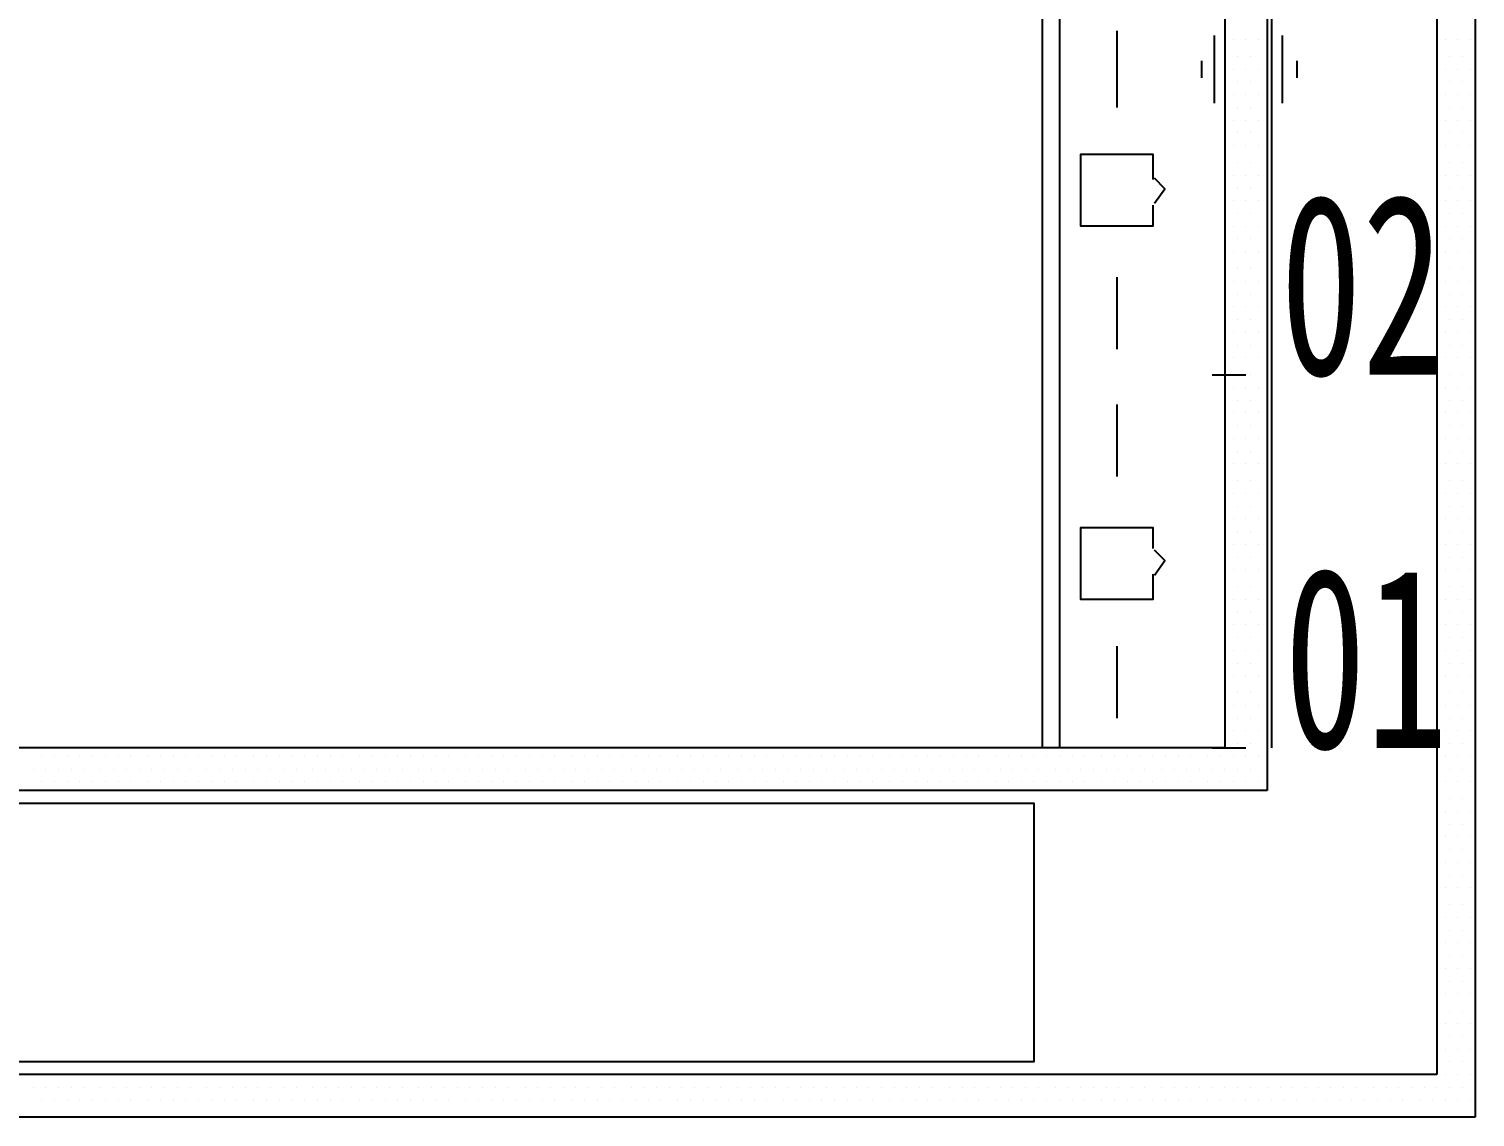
# Model space of a CAD drawing. Header units: metres. Extents: x 17 to 1264, y 17 to 859.
# Drawn here: x 281.23 to 330.33, y 86.11 to 123.05 of the extents above; entities that cross this region are included whole.
import ezdxf

# ---------------------------------------------------------------- set-up
doc = ezdxf.new("R2010")
doc.units = ezdxf.units.M
for name, color, linetype in [('LINES', 7, 'Continuous'), ('POLYLINES', 4, 'Continuous'), ('RECTS', 7, 'Continuous'), ('TEXTS', 3, 'Continuous')]:
    doc.layers.add(name, color=color, linetype=linetype)

msp = doc.modelspace()

# ---------------------------------------------------------------- linework, layer by layer
at = {"layer": 'LINES'}
for p, q in [((315.64, 98.64), (315.64, 693.94)), ((318.16, 122.98), (318.16, 120.38)), ((321.47, 122.83), (321.47, 120.53)), ((323.78, 122.83), (323.78, 120.53)), ((322.12, 122.69), (322.12, 122.69)), ((322.55, 122.69), (322.55, 122.69)), ((322.99, 122.69), (322.99, 122.69)), ((329.32, 122.69), (329.32, 122.69)), ((329.75, 122.69), (329.75, 122.69)), ((330.19, 122.69), (330.19, 122.69)), ((321.04, 121.97), (321.04, 121.39)), ((322.27, 122.11), (322.27, 122.11)), ((322.7, 122.11), (322.7, 122.11)), ((323.27, 122.11), (323.27, 122.11)), ((324.28, 121.97), (324.28, 121.39)), ((329.03, 122.11), (329.03, 122.11)), ((329.47, 122.11), (329.47, 122.11)), ((329.9, 122.11), (329.9, 122.11)), ((322.12, 121.68), (322.12, 121.68)), ((322.55, 121.68), (322.55, 121.68)), ((322.99, 121.68), (322.99, 121.68)), ((329.32, 121.68), (329.32, 121.68)), ((329.75, 121.68), (329.75, 121.68)), ((330.19, 121.68), (330.19, 121.68)), ((322.12, 120.82), (322.12, 120.82)), ((322.27, 121.25), (322.27, 121.25)), ((322.55, 120.82), (322.55, 120.82)), ((322.7, 121.25), (322.7, 121.25)), ((322.99, 120.82), (322.99, 120.82)), ((323.27, 121.25), (323.27, 121.25)), ((329.03, 121.25), (329.03, 121.25)), ((329.32, 120.82), (329.32, 120.82)), ((329.47, 121.25), (329.47, 121.25)), ((329.75, 120.82), (329.75, 120.82)), ((329.9, 121.25), (329.9, 121.25)), ((330.19, 120.82), (330.19, 120.82)), ((322.27, 120.38), (322.27, 120.38)), ((322.7, 120.38), (322.7, 120.38)), ((323.27, 120.38), (323.27, 120.38)), ((329.03, 120.38), (329.03, 120.38)), ((329.47, 120.38), (329.47, 120.38)), ((329.9, 120.38), (329.9, 120.38)), ((322.12, 119.95), (322.12, 119.95)), ((322.55, 119.95), (322.55, 119.95)), ((322.99, 119.95), (322.99, 119.95)), ((329.32, 119.95), (329.32, 119.95)), ((329.75, 119.95), (329.75, 119.95)), ((330.19, 119.95), (330.19, 119.95)), ((322.27, 119.52), (322.27, 119.52)), ((322.7, 119.52), (322.7, 119.52)), ((323.27, 119.52), (323.27, 119.52)), ((329.03, 119.52), (329.03, 119.52)), ((329.47, 119.52), (329.47, 119.52)), ((329.9, 119.52), (329.9, 119.52)), ((322.12, 119.09), (322.12, 119.09)), ((322.55, 119.09), (322.55, 119.09)), ((322.99, 119.09), (322.99, 119.09)), ((329.32, 119.09), (329.32, 119.09)), ((329.75, 119.09), (329.75, 119.09)), ((330.19, 119.09), (330.19, 119.09)), ((322.27, 118.51), (322.27, 118.51)), ((322.7, 118.51), (322.7, 118.51)), ((323.27, 118.51), (323.27, 118.51)), ((329.03, 118.51), (329.03, 118.51)), ((329.47, 118.51), (329.47, 118.51)), ((329.9, 118.51), (329.9, 118.51)), ((322.12, 118.08), (322.12, 118.08)), ((322.55, 118.08), (322.55, 118.08)), ((322.99, 118.08), (322.99, 118.08)), ((329.32, 118.08), (329.32, 118.08)), ((329.75, 118.08), (329.75, 118.08)), ((330.19, 118.08), (330.19, 118.08)), ((322.27, 117.65), (322.27, 117.65)), ((322.7, 117.65), (322.7, 117.65)), ((323.27, 117.65), (323.27, 117.65)), ((329.03, 117.65), (329.03, 117.65)), ((329.47, 117.65), (329.47, 117.65)), ((329.9, 117.65), (329.9, 117.65)), ((322.12, 117.22), (322.12, 117.22)), ((322.55, 117.22), (322.55, 117.22)), ((322.99, 117.22), (322.99, 117.22)), ((329.32, 117.22), (329.32, 117.22)), ((329.75, 117.22), (329.75, 117.22)), ((330.19, 117.22), (330.19, 117.22)), ((322.27, 116.78), (322.27, 116.78)), ((322.7, 116.78), (322.7, 116.78)), ((323.27, 116.78), (323.27, 116.78)), ((329.03, 116.78), (329.03, 116.78)), ((329.47, 116.78), (329.47, 116.78)), ((329.9, 116.78), (329.9, 116.78)), ((322.12, 116.35), (322.12, 116.35)), ((322.27, 115.92), (322.27, 115.92)), ((322.55, 116.35), (322.55, 116.35)), ((322.7, 115.92), (322.7, 115.92)), ((322.99, 116.35), (322.99, 116.35)), ((323.27, 115.92), (323.27, 115.92)), ((329.03, 115.92), (329.03, 115.92)), ((329.32, 116.35), (329.32, 116.35)), ((329.47, 115.92), (329.47, 115.92)), ((329.75, 116.35), (329.75, 116.35)), ((329.9, 115.92), (329.9, 115.92)), ((330.19, 116.35), (330.19, 116.35)), ((322.12, 115.49), (322.12, 115.49)), ((322.55, 115.49), (322.55, 115.49)), ((322.99, 115.49), (322.99, 115.49)), ((329.32, 115.49), (329.32, 115.49)), ((329.75, 115.49), (329.75, 115.49)), ((330.19, 115.49), (330.19, 115.49)), ((322.27, 114.91), (322.27, 114.91)), ((322.7, 114.91), (322.7, 114.91)), ((323.27, 114.91), (323.27, 114.91)), ((329.03, 114.91), (329.03, 114.91)), ((329.47, 114.91), (329.47, 114.91)), ((329.9, 114.91), (329.9, 114.91)), ((318.16, 114.62), (318.16, 112.18)), ((322.12, 114.48), (322.12, 114.48)), ((322.55, 114.48), (322.55, 114.48)), ((322.99, 114.48), (322.99, 114.48)), ((329.32, 114.48), (329.32, 114.48)), ((329.75, 114.48), (329.75, 114.48)), ((330.19, 114.48), (330.19, 114.48)), ((322.27, 114.05), (322.27, 114.05)), ((322.7, 114.05), (322.7, 114.05)), ((323.27, 114.05), (323.27, 114.05)), ((329.03, 114.05), (329.03, 114.05)), ((329.47, 114.05), (329.47, 114.05)), ((329.9, 114.05), (329.9, 114.05)), ((322.12, 113.62), (322.12, 113.62)), ((322.55, 113.62), (322.55, 113.62)), ((322.99, 113.62), (322.99, 113.62)), ((329.32, 113.62), (329.32, 113.62)), ((329.75, 113.62), (329.75, 113.62)), ((330.19, 113.62), (330.19, 113.62)), ((322.27, 113.18), (322.27, 113.18)), ((322.7, 113.18), (322.7, 113.18)), ((323.27, 113.18), (323.27, 113.18)), ((329.03, 113.18), (329.03, 113.18)), ((329.47, 113.18), (329.47, 113.18)), ((329.9, 113.18), (329.9, 113.18)), ((322.12, 112.75), (322.12, 112.75)), ((322.55, 112.75), (322.55, 112.75)), ((322.99, 112.75), (322.99, 112.75)), ((329.32, 112.75), (329.32, 112.75)), ((329.75, 112.75), (329.75, 112.75)), ((330.19, 112.75), (330.19, 112.75)), ((322.27, 112.32), (322.27, 112.32)), ((322.7, 112.32), (322.7, 112.32)), ((323.27, 112.32), (323.27, 112.32)), ((329.03, 112.32), (329.03, 112.32)), ((329.47, 112.32), (329.47, 112.32)), ((329.9, 112.32), (329.9, 112.32)), ((322.12, 111.89), (322.12, 111.89)), ((322.55, 111.89), (322.55, 111.89)), ((322.99, 111.89), (322.99, 111.89)), ((329.32, 111.89), (329.32, 111.89)), ((329.75, 111.89), (329.75, 111.89)), ((330.19, 111.89), (330.19, 111.89)), ((321.4, 111.31), (322.55, 111.31)), ((322.27, 111.31), (322.27, 111.31)), ((322.7, 111.31), (322.7, 111.31)), ((323.27, 111.31), (323.27, 111.31)), ((329.03, 111.31), (329.03, 111.31)), ((329.47, 111.31), (329.47, 111.31)), ((329.9, 111.31), (329.9, 111.31)), ((322.12, 110.88), (322.12, 110.88)), ((322.55, 110.88), (322.55, 110.88)), ((322.99, 110.88), (322.99, 110.88)), ((329.32, 110.88), (329.32, 110.88)), ((329.75, 110.88), (329.75, 110.88)), ((330.19, 110.88), (330.19, 110.88)), ((318.16, 110.3), (318.16, 107.86)), ((322.12, 110.02), (322.12, 110.02)), ((322.27, 110.45), (322.27, 110.45)), ((322.55, 110.02), (322.55, 110.02)), ((322.7, 110.45), (322.7, 110.45)), ((322.99, 110.02), (322.99, 110.02)), ((323.27, 110.45), (323.27, 110.45)), ((329.03, 110.45), (329.03, 110.45)), ((329.32, 110.02), (329.32, 110.02)), ((329.47, 110.45), (329.47, 110.45)), ((329.75, 110.02), (329.75, 110.02)), ((329.9, 110.45), (329.9, 110.45)), ((330.19, 110.02), (330.19, 110.02)), ((322.27, 109.58), (322.27, 109.58)), ((322.7, 109.58), (322.7, 109.58)), ((323.27, 109.58), (323.27, 109.58)), ((329.03, 109.58), (329.03, 109.58)), ((329.47, 109.58), (329.47, 109.58)), ((329.9, 109.58), (329.9, 109.58)), ((322.12, 109.15), (322.12, 109.15)), ((322.55, 109.15), (322.55, 109.15)), ((322.99, 109.15), (322.99, 109.15)), ((329.32, 109.15), (329.32, 109.15)), ((329.75, 109.15), (329.75, 109.15)), ((330.19, 109.15), (330.19, 109.15)), ((322.27, 108.72), (322.27, 108.72)), ((322.7, 108.72), (322.7, 108.72)), ((323.27, 108.72), (323.27, 108.72)), ((329.03, 108.72), (329.03, 108.72)), ((329.47, 108.72), (329.47, 108.72)), ((329.9, 108.72), (329.9, 108.72)), ((322.12, 108.29), (322.12, 108.29)), ((322.55, 108.29), (322.55, 108.29)), ((322.99, 108.29), (322.99, 108.29)), ((329.32, 108.29), (329.32, 108.29)), ((329.75, 108.29), (329.75, 108.29)), ((330.19, 108.29), (330.19, 108.29)), ((322.27, 107.71), (322.27, 107.71)), ((322.7, 107.71), (322.7, 107.71)), ((323.27, 107.71), (323.27, 107.71)), ((329.03, 107.71), (329.03, 107.71)), ((329.47, 107.71), (329.47, 107.71)), ((329.9, 107.71), (329.9, 107.71)), ((322.12, 107.28), (322.12, 107.28)), ((322.55, 107.28), (322.55, 107.28)), ((322.99, 107.28), (322.99, 107.28)), ((329.32, 107.28), (329.32, 107.28)), ((329.75, 107.28), (329.75, 107.28)), ((330.19, 107.28), (330.19, 107.28)), ((322.27, 106.85), (322.27, 106.85)), ((322.7, 106.85), (322.7, 106.85)), ((323.27, 106.85), (323.27, 106.85)), ((329.03, 106.85), (329.03, 106.85)), ((329.47, 106.85), (329.47, 106.85)), ((329.9, 106.85), (329.9, 106.85)), ((322.12, 106.42), (322.12, 106.42)), ((322.55, 106.42), (322.55, 106.42)), ((322.99, 106.42), (322.99, 106.42)), ((329.32, 106.42), (329.32, 106.42)), ((329.75, 106.42), (329.75, 106.42)), ((330.19, 106.42), (330.19, 106.42)), ((322.27, 105.98), (322.27, 105.98)), ((322.7, 105.98), (322.7, 105.98)), ((323.27, 105.98), (323.27, 105.98)), ((329.03, 105.98), (329.03, 105.98)), ((329.47, 105.98), (329.47, 105.98)), ((329.9, 105.98), (329.9, 105.98)), ((322.12, 105.55), (322.12, 105.55)), ((322.27, 105.12), (322.27, 105.12)), ((322.55, 105.55), (322.55, 105.55)), ((322.7, 105.12), (322.7, 105.12)), ((322.99, 105.55), (322.99, 105.55)), ((323.27, 105.12), (323.27, 105.12)), ((329.03, 105.12), (329.03, 105.12)), ((329.32, 105.55), (329.32, 105.55)), ((329.47, 105.12), (329.47, 105.12)), ((329.75, 105.55), (329.75, 105.55)), ((329.9, 105.12), (329.9, 105.12)), ((330.19, 105.55), (330.19, 105.55)), ((322.12, 104.69), (322.12, 104.69)), ((322.55, 104.69), (322.55, 104.69)), ((322.99, 104.69), (322.99, 104.69)), ((329.32, 104.69), (329.32, 104.69)), ((329.75, 104.69), (329.75, 104.69)), ((330.19, 104.69), (330.19, 104.69)), ((322.27, 104.11), (322.27, 104.11)), ((322.7, 104.11), (322.7, 104.11)), ((323.27, 104.11), (323.27, 104.11)), ((329.03, 104.11), (329.03, 104.11)), ((329.47, 104.11), (329.47, 104.11)), ((329.9, 104.11), (329.9, 104.11)), ((322.12, 103.68), (322.12, 103.68)), ((322.55, 103.68), (322.55, 103.68)), ((322.99, 103.68), (322.99, 103.68)), ((329.32, 103.68), (329.32, 103.68)), ((329.75, 103.68), (329.75, 103.68)), ((330.19, 103.68), (330.19, 103.68)), ((322.27, 103.25), (322.27, 103.25)), ((322.7, 103.25), (322.7, 103.25)), ((323.27, 103.25), (323.27, 103.25)), ((329.03, 103.25), (329.03, 103.25)), ((329.47, 103.25), (329.47, 103.25)), ((329.9, 103.25), (329.9, 103.25)), ((322.12, 102.82), (322.12, 102.82)), ((322.55, 102.82), (322.55, 102.82)), ((322.99, 102.82), (322.99, 102.82)), ((329.32, 102.82), (329.32, 102.82)), ((329.75, 102.82), (329.75, 102.82)), ((330.19, 102.82), (330.19, 102.82)), ((322.27, 102.38), (322.27, 102.38)), ((322.7, 102.38), (322.7, 102.38)), ((323.27, 102.38), (323.27, 102.38)), ((329.03, 102.38), (329.03, 102.38)), ((329.47, 102.38), (329.47, 102.38)), ((329.9, 102.38), (329.9, 102.38)), ((318.16, 102.1), (318.16, 99.65)), ((322.12, 101.95), (322.12, 101.95)), ((322.55, 101.95), (322.55, 101.95)), ((322.99, 101.95), (322.99, 101.95)), ((329.32, 101.95), (329.32, 101.95)), ((329.75, 101.95), (329.75, 101.95)), ((330.19, 101.95), (330.19, 101.95)), ((322.27, 101.52), (322.27, 101.52)), ((322.7, 101.52), (322.7, 101.52)), ((323.27, 101.52), (323.27, 101.52)), ((329.03, 101.52), (329.03, 101.52)), ((329.47, 101.52), (329.47, 101.52)), ((329.9, 101.52), (329.9, 101.52)), ((322.12, 101.09), (322.12, 101.09)), ((322.55, 101.09), (322.55, 101.09)), ((322.99, 101.09), (322.99, 101.09)), ((329.32, 101.09), (329.32, 101.09)), ((329.75, 101.09), (329.75, 101.09)), ((330.19, 101.09), (330.19, 101.09)), ((322.27, 100.51), (322.27, 100.51)), ((322.7, 100.51), (322.7, 100.51)), ((323.27, 100.51), (323.27, 100.51)), ((329.03, 100.51), (329.03, 100.51)), ((329.47, 100.51), (329.47, 100.51)), ((329.9, 100.51), (329.9, 100.51)), ((322.12, 100.08), (322.12, 100.08)), ((322.55, 100.08), (322.55, 100.08)), ((322.99, 100.08), (322.99, 100.08)), ((329.32, 100.08), (329.32, 100.08)), ((329.75, 100.08), (329.75, 100.08)), ((330.19, 100.08), (330.19, 100.08)), ((322.12, 99.22), (322.12, 99.22)), ((322.27, 99.65), (322.27, 99.65)), ((322.55, 99.22), (322.55, 99.22)), ((322.7, 99.65), (322.7, 99.65)), ((322.99, 99.22), (322.99, 99.22)), ((323.27, 99.65), (323.27, 99.65)), ((329.03, 99.65), (329.03, 99.65)), ((329.32, 99.22), (329.32, 99.22)), ((329.47, 99.65), (329.47, 99.65)), ((329.75, 99.22), (329.75, 99.22)), ((329.9, 99.65), (329.9, 99.65)), ((330.19, 99.22), (330.19, 99.22)), ((322.27, 98.78), (322.27, 98.78)), ((322.7, 98.78), (322.7, 98.78)), ((323.27, 98.78), (323.27, 98.78)), ((329.03, 98.78), (329.03, 98.78)), ((329.47, 98.78), (329.47, 98.78)), ((329.9, 98.78), (329.9, 98.78)), ((281.66, 98.35), (281.66, 98.35)), ((282.09, 98.35), (282.09, 98.35)), ((282.52, 98.35), (282.52, 98.35)), ((282.95, 98.35), (282.95, 98.35)), ((283.39, 98.35), (283.39, 98.35)), ((283.82, 98.35), (283.82, 98.35)), ((284.25, 98.35), (284.25, 98.35)), ((284.68, 98.35), (284.68, 98.35)), ((285.26, 98.35), (285.26, 98.35)), ((285.69, 98.35), (285.69, 98.35)), ((286.12, 98.35), (286.12, 98.35)), ((286.55, 98.35), (286.55, 98.35)), ((286.99, 98.35), (286.99, 98.35)), ((287.42, 98.35), (287.42, 98.35)), ((287.85, 98.35), (287.85, 98.35)), ((288.28, 98.35), (288.28, 98.35)), ((288.86, 98.35), (288.86, 98.35)), ((289.29, 98.35), (289.29, 98.35)), ((289.72, 98.35), (289.72, 98.35)), ((290.15, 98.35), (290.15, 98.35)), ((290.59, 98.35), (290.59, 98.35)), ((291.02, 98.35), (291.02, 98.35)), ((291.45, 98.35), (291.45, 98.35)), ((291.88, 98.35), (291.88, 98.35)), ((292.46, 98.35), (292.46, 98.35)), ((292.89, 98.35), (292.89, 98.35)), ((293.32, 98.35), (293.32, 98.35)), ((293.75, 98.35), (293.75, 98.35)), ((294.19, 98.35), (294.19, 98.35)), ((294.62, 98.35), (294.62, 98.35)), ((295.05, 98.35), (295.05, 98.35)), ((295.48, 98.35), (295.48, 98.35)), ((296.06, 98.35), (296.06, 98.35)), ((296.49, 98.35), (296.49, 98.35)), ((296.92, 98.35), (296.92, 98.35)), ((297.35, 98.35), (297.35, 98.35)), ((297.79, 98.35), (297.79, 98.35)), ((298.22, 98.35), (298.22, 98.35)), ((298.65, 98.35), (298.65, 98.35)), ((299.08, 98.35), (299.08, 98.35)), ((299.66, 98.35), (299.66, 98.35)), ((300.09, 98.35), (300.09, 98.35)), ((300.52, 98.35), (300.52, 98.35)), ((300.95, 98.35), (300.95, 98.35)), ((301.39, 98.35), (301.39, 98.35)), ((301.82, 98.35), (301.82, 98.35)), ((302.25, 98.35), (302.25, 98.35)), ((302.68, 98.35), (302.68, 98.35)), ((303.26, 98.35), (303.26, 98.35)), ((303.69, 98.35), (303.69, 98.35)), ((304.12, 98.35), (304.12, 98.35)), ((304.55, 98.35), (304.55, 98.35)), ((304.99, 98.35), (304.99, 98.35)), ((305.42, 98.35), (305.42, 98.35)), ((305.85, 98.35), (305.85, 98.35)), ((306.28, 98.35), (306.28, 98.35)), ((306.86, 98.35), (306.86, 98.35)), ((307.29, 98.35), (307.29, 98.35)), ((307.72, 98.35), (307.72, 98.35)), ((308.15, 98.35), (308.15, 98.35)), ((308.59, 98.35), (308.59, 98.35)), ((309.02, 98.35), (309.02, 98.35)), ((309.45, 98.35), (309.45, 98.35)), ((309.88, 98.35), (309.88, 98.35)), ((310.46, 98.35), (310.46, 98.35)), ((310.89, 98.35), (310.89, 98.35)), ((311.32, 98.35), (311.32, 98.35)), ((311.75, 98.35), (311.75, 98.35)), ((312.19, 98.35), (312.19, 98.35)), ((312.62, 98.35), (312.62, 98.35)), ((313.05, 98.35), (313.05, 98.35)), ((313.48, 98.35), (313.48, 98.35)), ((314.06, 98.35), (314.06, 98.35)), ((314.49, 98.35), (314.49, 98.35)), ((314.92, 98.35), (314.92, 98.35)), ((315.35, 98.35), (315.35, 98.35)), ((315.79, 98.35), (315.79, 98.35)), ((316.22, 98.35), (316.22, 98.35)), ((316.65, 98.35), (316.65, 98.35)), ((317.08, 98.35), (317.08, 98.35)), ((317.66, 98.35), (317.66, 98.35)), ((318.09, 98.35), (318.09, 98.35)), ((318.52, 98.35), (318.52, 98.35)), ((318.95, 98.35), (318.95, 98.35)), ((319.39, 98.35), (319.39, 98.35)), ((319.82, 98.35), (319.82, 98.35)), ((320.25, 98.35), (320.25, 98.35)), ((320.68, 98.35), (320.68, 98.35)), ((321.26, 98.35), (321.26, 98.35)), ((321.4, 98.64), (322.55, 98.64)), ((321.69, 98.35), (321.69, 98.35)), ((322.12, 98.35), (322.12, 98.35)), ((322.55, 98.35), (322.55, 98.35)), ((322.99, 98.35), (322.99, 98.35)), ((329.32, 98.35), (329.32, 98.35)), ((329.75, 98.35), (329.75, 98.35)), ((330.19, 98.35), (330.19, 98.35)), ((281.37, 97.92), (281.37, 97.92)), ((281.8, 97.92), (281.8, 97.92)), ((282.23, 97.92), (282.23, 97.92)), ((282.67, 97.92), (282.67, 97.92)), ((283.1, 97.92), (283.1, 97.92)), ((283.67, 97.92), (283.67, 97.92)), ((284.11, 97.92), (284.11, 97.92)), ((284.54, 97.92), (284.54, 97.92)), ((284.97, 97.92), (284.97, 97.92)), ((285.4, 97.92), (285.4, 97.92)), ((285.83, 97.92), (285.83, 97.92)), ((286.27, 97.92), (286.27, 97.92)), ((286.7, 97.92), (286.7, 97.92)), ((287.27, 97.92), (287.27, 97.92)), ((287.71, 97.92), (287.71, 97.92)), ((288.14, 97.92), (288.14, 97.92)), ((288.57, 97.92), (288.57, 97.92)), ((289, 97.92), (289, 97.92)), ((289.43, 97.92), (289.43, 97.92)), ((289.87, 97.92), (289.87, 97.92)), ((290.3, 97.92), (290.3, 97.92)), ((290.87, 97.92), (290.87, 97.92)), ((291.31, 97.92), (291.31, 97.92)), ((291.74, 97.92), (291.74, 97.92)), ((292.17, 97.92), (292.17, 97.92)), ((292.6, 97.92), (292.6, 97.92)), ((293.03, 97.92), (293.03, 97.92)), ((293.47, 97.92), (293.47, 97.92)), ((293.9, 97.92), (293.9, 97.92)), ((294.47, 97.92), (294.47, 97.92)), ((294.91, 97.92), (294.91, 97.92)), ((295.34, 97.92), (295.34, 97.92)), ((295.77, 97.92), (295.77, 97.92)), ((296.2, 97.92), (296.2, 97.92)), ((296.63, 97.92), (296.63, 97.92)), ((297.07, 97.92), (297.07, 97.92)), ((297.5, 97.92), (297.5, 97.92)), ((298.07, 97.92), (298.07, 97.92)), ((298.51, 97.92), (298.51, 97.92)), ((298.94, 97.92), (298.94, 97.92)), ((299.37, 97.92), (299.37, 97.92)), ((299.8, 97.92), (299.8, 97.92)), ((300.23, 97.92), (300.23, 97.92)), ((300.67, 97.92), (300.67, 97.92)), ((301.1, 97.92), (301.1, 97.92)), ((301.67, 97.92), (301.67, 97.92)), ((302.11, 97.92), (302.11, 97.92)), ((302.54, 97.92), (302.54, 97.92)), ((302.97, 97.92), (302.97, 97.92)), ((303.4, 97.92), (303.4, 97.92)), ((303.83, 97.92), (303.83, 97.92)), ((304.27, 97.92), (304.27, 97.92)), ((304.7, 97.92), (304.7, 97.92)), ((305.27, 97.92), (305.27, 97.92)), ((305.71, 97.92), (305.71, 97.92)), ((306.14, 97.92), (306.14, 97.92)), ((306.57, 97.92), (306.57, 97.92)), ((307, 97.92), (307, 97.92)), ((307.43, 97.92), (307.43, 97.92)), ((307.87, 97.92), (307.87, 97.92)), ((308.3, 97.92), (308.3, 97.92)), ((308.87, 97.92), (308.87, 97.92)), ((309.31, 97.92), (309.31, 97.92)), ((309.74, 97.92), (309.74, 97.92)), ((310.17, 97.92), (310.17, 97.92)), ((310.6, 97.92), (310.6, 97.92)), ((311.03, 97.92), (311.03, 97.92)), ((311.47, 97.92), (311.47, 97.92)), ((311.9, 97.92), (311.9, 97.92)), ((312.47, 97.92), (312.47, 97.92)), ((312.91, 97.92), (312.91, 97.92)), ((313.34, 97.92), (313.34, 97.92)), ((313.77, 97.92), (313.77, 97.92)), ((314.2, 97.92), (314.2, 97.92)), ((314.63, 97.92), (314.63, 97.92)), ((315.07, 97.92), (315.07, 97.92)), ((315.5, 97.92), (315.5, 97.92)), ((316.07, 97.92), (316.07, 97.92)), ((316.51, 97.92), (316.51, 97.92)), ((316.94, 97.92), (316.94, 97.92)), ((317.37, 97.92), (317.37, 97.92)), ((317.8, 97.92), (317.8, 97.92)), ((318.23, 97.92), (318.23, 97.92)), ((318.67, 97.92), (318.67, 97.92)), ((319.1, 97.92), (319.1, 97.92)), ((319.67, 97.92), (319.67, 97.92)), ((320.11, 97.92), (320.11, 97.92)), ((320.54, 97.92), (320.54, 97.92)), ((320.97, 97.92), (320.97, 97.92)), ((321.4, 97.92), (321.4, 97.92)), ((321.83, 97.92), (321.83, 97.92)), ((322.27, 97.92), (322.27, 97.92)), ((322.7, 97.92), (322.7, 97.92)), ((323.27, 97.92), (323.27, 97.92)), ((329.03, 97.92), (329.03, 97.92)), ((329.47, 97.92), (329.47, 97.92)), ((329.9, 97.92), (329.9, 97.92)), ((281.66, 97.49), (281.66, 97.49)), ((282.09, 97.49), (282.09, 97.49)), ((282.52, 97.49), (282.52, 97.49)), ((282.95, 97.49), (282.95, 97.49)), ((283.39, 97.49), (283.39, 97.49)), ((283.82, 97.49), (283.82, 97.49)), ((284.25, 97.49), (284.25, 97.49)), ((284.68, 97.49), (284.68, 97.49)), ((285.26, 97.49), (285.26, 97.49)), ((285.69, 97.49), (285.69, 97.49)), ((286.12, 97.49), (286.12, 97.49)), ((286.55, 97.49), (286.55, 97.49)), ((286.99, 97.49), (286.99, 97.49)), ((287.42, 97.49), (287.42, 97.49)), ((287.85, 97.49), (287.85, 97.49)), ((288.28, 97.49), (288.28, 97.49)), ((288.86, 97.49), (288.86, 97.49)), ((289.29, 97.49), (289.29, 97.49)), ((289.72, 97.49), (289.72, 97.49)), ((290.15, 97.49), (290.15, 97.49)), ((290.59, 97.49), (290.59, 97.49)), ((291.02, 97.49), (291.02, 97.49)), ((291.45, 97.49), (291.45, 97.49)), ((291.88, 97.49), (291.88, 97.49)), ((292.46, 97.49), (292.46, 97.49)), ((292.89, 97.49), (292.89, 97.49)), ((293.32, 97.49), (293.32, 97.49)), ((293.75, 97.49), (293.75, 97.49)), ((294.19, 97.49), (294.19, 97.49)), ((294.62, 97.49), (294.62, 97.49)), ((295.05, 97.49), (295.05, 97.49)), ((295.48, 97.49), (295.48, 97.49)), ((296.06, 97.49), (296.06, 97.49)), ((296.49, 97.49), (296.49, 97.49)), ((296.92, 97.49), (296.92, 97.49)), ((297.35, 97.49), (297.35, 97.49)), ((297.79, 97.49), (297.79, 97.49)), ((298.22, 97.49), (298.22, 97.49)), ((298.65, 97.49), (298.65, 97.49)), ((299.08, 97.49), (299.08, 97.49)), ((299.66, 97.49), (299.66, 97.49)), ((300.09, 97.49), (300.09, 97.49)), ((300.52, 97.49), (300.52, 97.49)), ((300.95, 97.49), (300.95, 97.49)), ((301.39, 97.49), (301.39, 97.49)), ((301.82, 97.49), (301.82, 97.49)), ((302.25, 97.49), (302.25, 97.49)), ((302.68, 97.49), (302.68, 97.49)), ((303.26, 97.49), (303.26, 97.49)), ((303.69, 97.49), (303.69, 97.49)), ((304.12, 97.49), (304.12, 97.49)), ((304.55, 97.49), (304.55, 97.49)), ((304.99, 97.49), (304.99, 97.49)), ((305.42, 97.49), (305.42, 97.49)), ((305.85, 97.49), (305.85, 97.49)), ((306.28, 97.49), (306.28, 97.49)), ((306.86, 97.49), (306.86, 97.49)), ((307.29, 97.49), (307.29, 97.49)), ((307.72, 97.49), (307.72, 97.49)), ((308.15, 97.49), (308.15, 97.49)), ((308.59, 97.49), (308.59, 97.49)), ((309.02, 97.49), (309.02, 97.49)), ((309.45, 97.49), (309.45, 97.49)), ((309.88, 97.49), (309.88, 97.49)), ((310.46, 97.49), (310.46, 97.49)), ((310.89, 97.49), (310.89, 97.49)), ((311.32, 97.49), (311.32, 97.49)), ((311.75, 97.49), (311.75, 97.49)), ((312.19, 97.49), (312.19, 97.49)), ((312.62, 97.49), (312.62, 97.49)), ((313.05, 97.49), (313.05, 97.49)), ((313.48, 97.49), (313.48, 97.49)), ((314.06, 97.49), (314.06, 97.49)), ((314.49, 97.49), (314.49, 97.49)), ((314.92, 97.49), (314.92, 97.49)), ((315.35, 97.49), (315.35, 97.49)), ((315.79, 97.49), (315.79, 97.49)), ((316.22, 97.49), (316.22, 97.49)), ((316.65, 97.49), (316.65, 97.49)), ((317.08, 97.49), (317.08, 97.49)), ((317.66, 97.49), (317.66, 97.49)), ((318.09, 97.49), (318.09, 97.49)), ((318.52, 97.49), (318.52, 97.49)), ((318.95, 97.49), (318.95, 97.49)), ((319.39, 97.49), (319.39, 97.49)), ((319.82, 97.49), (319.82, 97.49)), ((320.25, 97.49), (320.25, 97.49)), ((320.68, 97.49), (320.68, 97.49)), ((321.26, 97.49), (321.26, 97.49)), ((321.69, 97.49), (321.69, 97.49)), ((322.12, 97.49), (322.12, 97.49)), ((322.55, 97.49), (322.55, 97.49)), ((322.99, 97.49), (322.99, 97.49)), ((329.32, 97.49), (329.32, 97.49)), ((329.75, 97.49), (329.75, 97.49)), ((330.19, 97.49), (330.19, 97.49)), ((329.03, 96.91), (329.03, 96.91)), ((329.47, 96.91), (329.47, 96.91)), ((329.9, 96.91), (329.9, 96.91)), ((329.32, 96.48), (329.32, 96.48)), ((329.75, 96.48), (329.75, 96.48)), ((330.19, 96.48), (330.19, 96.48)), ((329.03, 96.05), (329.03, 96.05)), ((329.47, 96.05), (329.47, 96.05)), ((329.9, 96.05), (329.9, 96.05)), ((329.32, 95.62), (329.32, 95.62)), ((329.75, 95.62), (329.75, 95.62)), ((330.19, 95.62), (330.19, 95.62)), ((329.03, 95.18), (329.03, 95.18)), ((329.47, 95.18), (329.47, 95.18)), ((329.9, 95.18), (329.9, 95.18)), ((329.03, 94.32), (329.03, 94.32)), ((329.32, 94.75), (329.32, 94.75)), ((329.47, 94.32), (329.47, 94.32)), ((329.75, 94.75), (329.75, 94.75)), ((329.9, 94.32), (329.9, 94.32)), ((330.19, 94.75), (330.19, 94.75)), ((329.32, 93.89), (329.32, 93.89)), ((329.75, 93.89), (329.75, 93.89)), ((330.19, 93.89), (330.19, 93.89)), ((329.03, 93.31), (329.03, 93.31)), ((329.47, 93.31), (329.47, 93.31)), ((329.9, 93.31), (329.9, 93.31)), ((329.32, 92.88), (329.32, 92.88)), ((329.75, 92.88), (329.75, 92.88)), ((330.19, 92.88), (330.19, 92.88)), ((329.03, 92.45), (329.03, 92.45)), ((329.47, 92.45), (329.47, 92.45)), ((329.9, 92.45), (329.9, 92.45)), ((329.32, 92.02), (329.32, 92.02)), ((329.75, 92.02), (329.75, 92.02)), ((330.19, 92.02), (330.19, 92.02)), ((329.03, 91.58), (329.03, 91.58)), ((329.47, 91.58), (329.47, 91.58)), ((329.9, 91.58), (329.9, 91.58)), ((329.32, 91.15), (329.32, 91.15)), ((329.75, 91.15), (329.75, 91.15)), ((330.19, 91.15), (330.19, 91.15)), ((329.03, 90.72), (329.03, 90.72)), ((329.47, 90.72), (329.47, 90.72)), ((329.9, 90.72), (329.9, 90.72)), ((329.32, 90.29), (329.32, 90.29)), ((329.75, 90.29), (329.75, 90.29)), ((330.19, 90.29), (330.19, 90.29)), ((329.03, 89.71), (329.03, 89.71)), ((329.47, 89.71), (329.47, 89.71)), ((329.9, 89.71), (329.9, 89.71)), ((329.32, 89.28), (329.32, 89.28)), ((329.75, 89.28), (329.75, 89.28)), ((330.19, 89.28), (330.19, 89.28)), ((329.03, 88.85), (329.03, 88.85)), ((329.32, 88.42), (329.32, 88.42)), ((329.47, 88.85), (329.47, 88.85)), ((329.75, 88.42), (329.75, 88.42)), ((329.9, 88.85), (329.9, 88.85)), ((330.19, 88.42), (330.19, 88.42)), ((329.03, 87.98), (329.03, 87.98)), ((329.47, 87.98), (329.47, 87.98)), ((329.9, 87.98), (329.9, 87.98)), ((281.66, 87.55), (281.66, 87.55)), ((282.09, 87.55), (282.09, 87.55)), ((282.52, 87.55), (282.52, 87.55)), ((282.95, 87.55), (282.95, 87.55)), ((283.39, 87.55), (283.39, 87.55)), ((283.82, 87.55), (283.82, 87.55)), ((284.25, 87.55), (284.25, 87.55)), ((284.68, 87.55), (284.68, 87.55)), ((285.26, 87.55), (285.26, 87.55)), ((285.69, 87.55), (285.69, 87.55)), ((286.12, 87.55), (286.12, 87.55)), ((286.55, 87.55), (286.55, 87.55)), ((286.99, 87.55), (286.99, 87.55)), ((287.42, 87.55), (287.42, 87.55)), ((287.85, 87.55), (287.85, 87.55)), ((288.28, 87.55), (288.28, 87.55)), ((288.86, 87.55), (288.86, 87.55)), ((289.29, 87.55), (289.29, 87.55)), ((289.72, 87.55), (289.72, 87.55)), ((290.15, 87.55), (290.15, 87.55)), ((290.59, 87.55), (290.59, 87.55)), ((291.02, 87.55), (291.02, 87.55)), ((291.45, 87.55), (291.45, 87.55)), ((291.88, 87.55), (291.88, 87.55)), ((292.46, 87.55), (292.46, 87.55)), ((292.89, 87.55), (292.89, 87.55)), ((293.32, 87.55), (293.32, 87.55)), ((293.75, 87.55), (293.75, 87.55)), ((294.19, 87.55), (294.19, 87.55)), ((294.62, 87.55), (294.62, 87.55)), ((295.05, 87.55), (295.05, 87.55)), ((295.48, 87.55), (295.48, 87.55)), ((296.06, 87.55), (296.06, 87.55)), ((296.49, 87.55), (296.49, 87.55)), ((296.92, 87.55), (296.92, 87.55)), ((297.35, 87.55), (297.35, 87.55)), ((297.79, 87.55), (297.79, 87.55)), ((298.22, 87.55), (298.22, 87.55)), ((298.65, 87.55), (298.65, 87.55)), ((299.08, 87.55), (299.08, 87.55)), ((299.66, 87.55), (299.66, 87.55)), ((300.09, 87.55), (300.09, 87.55)), ((300.52, 87.55), (300.52, 87.55)), ((300.95, 87.55), (300.95, 87.55)), ((301.39, 87.55), (301.39, 87.55)), ((301.82, 87.55), (301.82, 87.55)), ((302.25, 87.55), (302.25, 87.55)), ((302.68, 87.55), (302.68, 87.55)), ((303.26, 87.55), (303.26, 87.55)), ((303.69, 87.55), (303.69, 87.55)), ((304.12, 87.55), (304.12, 87.55)), ((304.55, 87.55), (304.55, 87.55)), ((304.99, 87.55), (304.99, 87.55)), ((305.42, 87.55), (305.42, 87.55)), ((305.85, 87.55), (305.85, 87.55)), ((306.28, 87.55), (306.28, 87.55)), ((306.86, 87.55), (306.86, 87.55)), ((307.29, 87.55), (307.29, 87.55)), ((307.72, 87.55), (307.72, 87.55)), ((308.15, 87.55), (308.15, 87.55)), ((308.59, 87.55), (308.59, 87.55)), ((309.02, 87.55), (309.02, 87.55)), ((309.45, 87.55), (309.45, 87.55)), ((309.88, 87.55), (309.88, 87.55)), ((310.46, 87.55), (310.46, 87.55)), ((310.89, 87.55), (310.89, 87.55)), ((311.32, 87.55), (311.32, 87.55)), ((311.75, 87.55), (311.75, 87.55)), ((312.19, 87.55), (312.19, 87.55)), ((312.62, 87.55), (312.62, 87.55)), ((313.05, 87.55), (313.05, 87.55)), ((313.48, 87.55), (313.48, 87.55)), ((314.06, 87.55), (314.06, 87.55)), ((314.49, 87.55), (314.49, 87.55)), ((314.92, 87.55), (314.92, 87.55)), ((315.35, 87.55), (315.35, 87.55)), ((315.79, 87.55), (315.79, 87.55)), ((316.22, 87.55), (316.22, 87.55)), ((316.65, 87.55), (316.65, 87.55)), ((317.08, 87.55), (317.08, 87.55)), ((317.66, 87.55), (317.66, 87.55)), ((318.09, 87.55), (318.09, 87.55)), ((318.52, 87.55), (318.52, 87.55)), ((318.95, 87.55), (318.95, 87.55)), ((319.39, 87.55), (319.39, 87.55)), ((319.82, 87.55), (319.82, 87.55)), ((320.25, 87.55), (320.25, 87.55)), ((320.68, 87.55), (320.68, 87.55)), ((321.26, 87.55), (321.26, 87.55)), ((321.69, 87.55), (321.69, 87.55)), ((322.12, 87.55), (322.12, 87.55)), ((322.55, 87.55), (322.55, 87.55)), ((322.99, 87.55), (322.99, 87.55)), ((323.42, 87.55), (323.42, 87.55)), ((323.85, 87.55), (323.85, 87.55)), ((324.28, 87.55), (324.28, 87.55)), ((324.86, 87.55), (324.86, 87.55)), ((325.29, 87.55), (325.29, 87.55)), ((325.72, 87.55), (325.72, 87.55)), ((326.15, 87.55), (326.15, 87.55)), ((326.59, 87.55), (326.59, 87.55)), ((327.02, 87.55), (327.02, 87.55)), ((327.45, 87.55), (327.45, 87.55)), ((327.88, 87.55), (327.88, 87.55)), ((328.46, 87.55), (328.46, 87.55)), ((328.89, 87.55), (328.89, 87.55)), ((329.32, 87.55), (329.32, 87.55)), ((329.75, 87.55), (329.75, 87.55)), ((330.19, 87.55), (330.19, 87.55)), ((281.37, 87.12), (281.37, 87.12)), ((281.8, 87.12), (281.8, 87.12)), ((282.23, 87.12), (282.23, 87.12)), ((282.67, 87.12), (282.67, 87.12)), ((283.1, 87.12), (283.1, 87.12)), ((283.67, 87.12), (283.67, 87.12)), ((284.11, 87.12), (284.11, 87.12)), ((284.54, 87.12), (284.54, 87.12)), ((284.97, 87.12), (284.97, 87.12)), ((285.4, 87.12), (285.4, 87.12)), ((285.83, 87.12), (285.83, 87.12)), ((286.27, 87.12), (286.27, 87.12)), ((286.7, 87.12), (286.7, 87.12)), ((287.27, 87.12), (287.27, 87.12)), ((287.71, 87.12), (287.71, 87.12)), ((288.14, 87.12), (288.14, 87.12)), ((288.57, 87.12), (288.57, 87.12)), ((289, 87.12), (289, 87.12)), ((289.43, 87.12), (289.43, 87.12)), ((289.87, 87.12), (289.87, 87.12)), ((290.3, 87.12), (290.3, 87.12)), ((290.87, 87.12), (290.87, 87.12)), ((291.31, 87.12), (291.31, 87.12)), ((291.74, 87.12), (291.74, 87.12)), ((292.17, 87.12), (292.17, 87.12)), ((292.6, 87.12), (292.6, 87.12)), ((293.03, 87.12), (293.03, 87.12)), ((293.47, 87.12), (293.47, 87.12)), ((293.9, 87.12), (293.9, 87.12)), ((294.47, 87.12), (294.47, 87.12)), ((294.91, 87.12), (294.91, 87.12)), ((295.34, 87.12), (295.34, 87.12)), ((295.77, 87.12), (295.77, 87.12)), ((296.2, 87.12), (296.2, 87.12)), ((296.63, 87.12), (296.63, 87.12)), ((297.07, 87.12), (297.07, 87.12)), ((297.5, 87.12), (297.5, 87.12)), ((298.07, 87.12), (298.07, 87.12)), ((298.51, 87.12), (298.51, 87.12)), ((298.94, 87.12), (298.94, 87.12)), ((299.37, 87.12), (299.37, 87.12)), ((299.8, 87.12), (299.8, 87.12)), ((300.23, 87.12), (300.23, 87.12)), ((300.67, 87.12), (300.67, 87.12)), ((301.1, 87.12), (301.1, 87.12)), ((301.67, 87.12), (301.67, 87.12)), ((302.11, 87.12), (302.11, 87.12)), ((302.54, 87.12), (302.54, 87.12)), ((302.97, 87.12), (302.97, 87.12)), ((303.4, 87.12), (303.4, 87.12)), ((303.83, 87.12), (303.83, 87.12)), ((304.27, 87.12), (304.27, 87.12)), ((304.7, 87.12), (304.7, 87.12)), ((305.27, 87.12), (305.27, 87.12)), ((305.71, 87.12), (305.71, 87.12)), ((306.14, 87.12), (306.14, 87.12)), ((306.57, 87.12), (306.57, 87.12)), ((307, 87.12), (307, 87.12)), ((307.43, 87.12), (307.43, 87.12)), ((307.87, 87.12), (307.87, 87.12)), ((308.3, 87.12), (308.3, 87.12)), ((308.87, 87.12), (308.87, 87.12)), ((309.31, 87.12), (309.31, 87.12)), ((309.74, 87.12), (309.74, 87.12)), ((310.17, 87.12), (310.17, 87.12)), ((310.6, 87.12), (310.6, 87.12)), ((311.03, 87.12), (311.03, 87.12)), ((311.47, 87.12), (311.47, 87.12)), ((311.9, 87.12), (311.9, 87.12)), ((312.47, 87.12), (312.47, 87.12)), ((312.91, 87.12), (312.91, 87.12)), ((313.34, 87.12), (313.34, 87.12)), ((313.77, 87.12), (313.77, 87.12)), ((314.2, 87.12), (314.2, 87.12)), ((314.63, 87.12), (314.63, 87.12)), ((315.07, 87.12), (315.07, 87.12)), ((315.5, 87.12), (315.5, 87.12)), ((316.07, 87.12), (316.07, 87.12)), ((316.51, 87.12), (316.51, 87.12)), ((316.94, 87.12), (316.94, 87.12)), ((317.37, 87.12), (317.37, 87.12)), ((317.8, 87.12), (317.8, 87.12)), ((318.23, 87.12), (318.23, 87.12)), ((318.67, 87.12), (318.67, 87.12)), ((319.1, 87.12), (319.1, 87.12)), ((319.67, 87.12), (319.67, 87.12)), ((320.11, 87.12), (320.11, 87.12)), ((320.54, 87.12), (320.54, 87.12)), ((320.97, 87.12), (320.97, 87.12)), ((321.4, 87.12), (321.4, 87.12)), ((321.83, 87.12), (321.83, 87.12)), ((322.27, 87.12), (322.27, 87.12)), ((322.7, 87.12), (322.7, 87.12)), ((323.27, 87.12), (323.27, 87.12)), ((323.71, 87.12), (323.71, 87.12)), ((324.14, 87.12), (324.14, 87.12)), ((324.57, 87.12), (324.57, 87.12)), ((325, 87.12), (325, 87.12)), ((325.43, 87.12), (325.43, 87.12)), ((325.87, 87.12), (325.87, 87.12)), ((326.3, 87.12), (326.3, 87.12)), ((326.87, 87.12), (326.87, 87.12)), ((327.31, 87.12), (327.31, 87.12)), ((327.74, 87.12), (327.74, 87.12)), ((328.17, 87.12), (328.17, 87.12)), ((328.6, 87.12), (328.6, 87.12)), ((329.03, 87.12), (329.03, 87.12)), ((329.47, 87.12), (329.47, 87.12)), ((329.9, 87.12), (329.9, 87.12)), ((281.66, 86.69), (281.66, 86.69)), ((282.09, 86.69), (282.09, 86.69)), ((282.52, 86.69), (282.52, 86.69)), ((282.95, 86.69), (282.95, 86.69)), ((283.39, 86.69), (283.39, 86.69)), ((283.82, 86.69), (283.82, 86.69)), ((284.25, 86.69), (284.25, 86.69)), ((284.68, 86.69), (284.68, 86.69)), ((285.26, 86.69), (285.26, 86.69)), ((285.69, 86.69), (285.69, 86.69)), ((286.12, 86.69), (286.12, 86.69)), ((286.55, 86.69), (286.55, 86.69)), ((286.99, 86.69), (286.99, 86.69)), ((287.42, 86.69), (287.42, 86.69)), ((287.85, 86.69), (287.85, 86.69)), ((288.28, 86.69), (288.28, 86.69)), ((288.86, 86.69), (288.86, 86.69)), ((289.29, 86.69), (289.29, 86.69)), ((289.72, 86.69), (289.72, 86.69)), ((290.15, 86.69), (290.15, 86.69)), ((290.59, 86.69), (290.59, 86.69)), ((291.02, 86.69), (291.02, 86.69)), ((291.45, 86.69), (291.45, 86.69)), ((291.88, 86.69), (291.88, 86.69)), ((292.46, 86.69), (292.46, 86.69)), ((292.89, 86.69), (292.89, 86.69)), ((293.32, 86.69), (293.32, 86.69)), ((293.75, 86.69), (293.75, 86.69)), ((294.19, 86.69), (294.19, 86.69)), ((294.62, 86.69), (294.62, 86.69)), ((295.05, 86.69), (295.05, 86.69)), ((295.48, 86.69), (295.48, 86.69)), ((296.06, 86.69), (296.06, 86.69)), ((296.49, 86.69), (296.49, 86.69)), ((296.92, 86.69), (296.92, 86.69)), ((297.35, 86.69), (297.35, 86.69)), ((297.79, 86.69), (297.79, 86.69)), ((298.22, 86.69), (298.22, 86.69)), ((298.65, 86.69), (298.65, 86.69)), ((299.08, 86.69), (299.08, 86.69)), ((299.66, 86.69), (299.66, 86.69)), ((300.09, 86.69), (300.09, 86.69)), ((300.52, 86.69), (300.52, 86.69)), ((300.95, 86.69), (300.95, 86.69)), ((301.39, 86.69), (301.39, 86.69)), ((301.82, 86.69), (301.82, 86.69)), ((302.25, 86.69), (302.25, 86.69)), ((302.68, 86.69), (302.68, 86.69)), ((303.26, 86.69), (303.26, 86.69)), ((303.69, 86.69), (303.69, 86.69)), ((304.12, 86.69), (304.12, 86.69)), ((304.55, 86.69), (304.55, 86.69)), ((304.99, 86.69), (304.99, 86.69)), ((305.42, 86.69), (305.42, 86.69)), ((305.85, 86.69), (305.85, 86.69)), ((306.28, 86.69), (306.28, 86.69)), ((306.86, 86.69), (306.86, 86.69)), ((307.29, 86.69), (307.29, 86.69)), ((307.72, 86.69), (307.72, 86.69)), ((308.15, 86.69), (308.15, 86.69)), ((308.59, 86.69), (308.59, 86.69)), ((309.02, 86.69), (309.02, 86.69)), ((309.45, 86.69), (309.45, 86.69)), ((309.88, 86.69), (309.88, 86.69)), ((310.46, 86.69), (310.46, 86.69)), ((310.89, 86.69), (310.89, 86.69)), ((311.32, 86.69), (311.32, 86.69)), ((311.75, 86.69), (311.75, 86.69)), ((312.19, 86.69), (312.19, 86.69)), ((312.62, 86.69), (312.62, 86.69)), ((313.05, 86.69), (313.05, 86.69)), ((313.48, 86.69), (313.48, 86.69)), ((314.06, 86.69), (314.06, 86.69)), ((314.49, 86.69), (314.49, 86.69)), ((314.92, 86.69), (314.92, 86.69)), ((315.35, 86.69), (315.35, 86.69)), ((315.79, 86.69), (315.79, 86.69)), ((316.22, 86.69), (316.22, 86.69)), ((316.65, 86.69), (316.65, 86.69)), ((317.08, 86.69), (317.08, 86.69)), ((317.66, 86.69), (317.66, 86.69)), ((318.09, 86.69), (318.09, 86.69)), ((318.52, 86.69), (318.52, 86.69)), ((318.95, 86.69), (318.95, 86.69)), ((319.39, 86.69), (319.39, 86.69)), ((319.82, 86.69), (319.82, 86.69)), ((320.25, 86.69), (320.25, 86.69)), ((320.68, 86.69), (320.68, 86.69)), ((321.26, 86.69), (321.26, 86.69)), ((321.69, 86.69), (321.69, 86.69)), ((322.12, 86.69), (322.12, 86.69)), ((322.55, 86.69), (322.55, 86.69)), ((322.99, 86.69), (322.99, 86.69)), ((323.42, 86.69), (323.42, 86.69)), ((323.85, 86.69), (323.85, 86.69)), ((324.28, 86.69), (324.28, 86.69)), ((324.86, 86.69), (324.86, 86.69)), ((325.29, 86.69), (325.29, 86.69)), ((325.72, 86.69), (325.72, 86.69)), ((326.15, 86.69), (326.15, 86.69)), ((326.59, 86.69), (326.59, 86.69)), ((327.02, 86.69), (327.02, 86.69)), ((327.45, 86.69), (327.45, 86.69)), ((327.88, 86.69), (327.88, 86.69)), ((328.46, 86.69), (328.46, 86.69)), ((328.89, 86.69), (328.89, 86.69)), ((329.32, 86.69), (329.32, 86.69)), ((329.75, 86.69), (329.75, 86.69)), ((330.19, 86.69), (330.19, 86.69))]:
    msp.add_line(p, q, dxfattribs=at)
at = {"layer": 'POLYLINES'}
for points in [[(323.42, 695.52), (323.42, 551.95), (323.42, 98.64)], [(323.42, 695.52), (323.42, 551.95), (323.42, 98.64)], [(316.22, 676.66), (316.22, 537.7), (316.22, 98.64)], [(319.39, 117.07), (319.39, 116.35), (316.94, 116.35), (316.94, 118.8), (319.39, 118.8), (319.39, 117.94)], [(319.44, 117.13), (319.79, 117.62), (319.44, 117.98)], [(319.39, 104.54), (319.39, 103.68), (316.94, 103.68), (316.94, 106.13), (319.39, 106.13), (319.39, 105.41)], [(319.44, 104.51), (319.79, 105.01), (319.44, 105.36)]]:
    msp.add_lwpolyline(points, dxfattribs=at)
at = {"layer": 'RECTS'}
for points in [[(160.27, 709.78), (330.33, 709.78), (330.33, 86.11), (160.27, 86.11)], [(161.71, 708.34), (329.03, 708.34), (329.03, 87.55), (161.71, 87.55)], [(167.47, 695.52), (323.27, 695.52), (323.27, 97.2), (167.47, 97.2)], [(168.76, 693.94), (321.83, 693.94), (321.83, 98.64), (168.76, 98.64)], [(175.24, 96.77), (315.35, 96.77), (315.35, 87.98), (175.24, 87.98)]]:
    msp.add_lwpolyline(points, dxfattribs=at)

# ---------------------------------------------------------------- texts
at = {"layer": 'TEXTS', "width": 0.666667}
for s, p in [('02', (323.71, 111.31)), ('01', (323.85, 98.64))]:
    msp.add_text(s, height=6.13, dxfattribs=at).set_placement(p)

doc.saveas('drawing.dxf')
